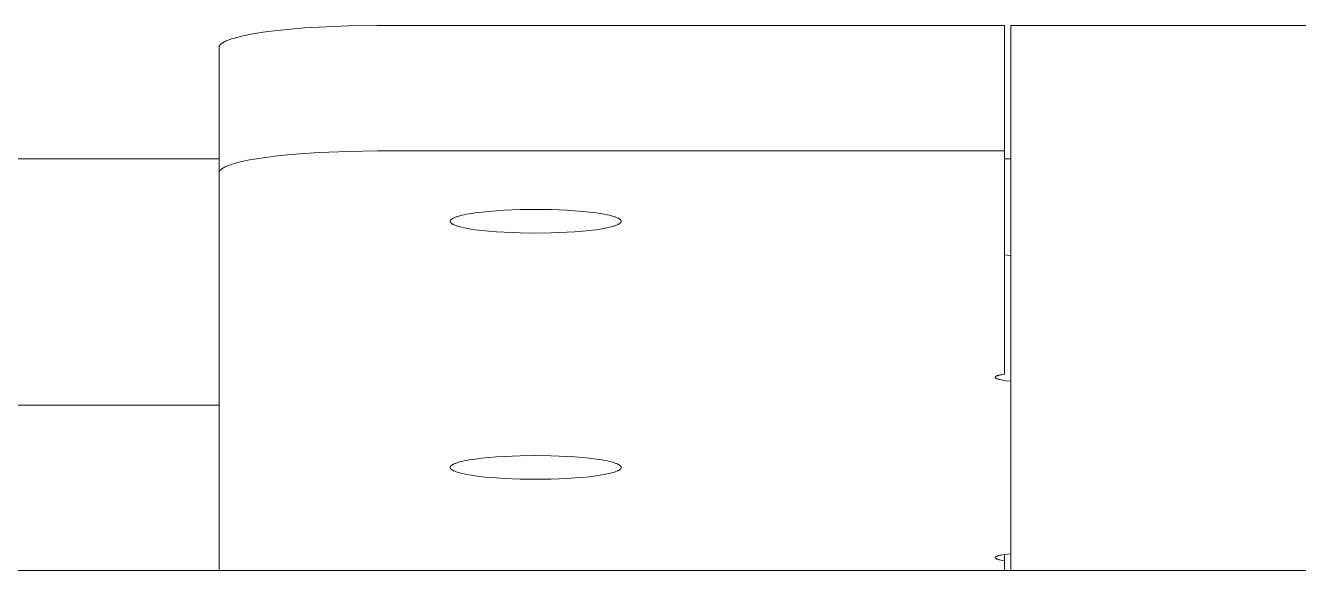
# Model space of a CAD drawing. Header units: millimetres. Extents: x -80 to 4518, y -398 to 2524.
# Drawn here: x 568.25 to 608.45, y 2426.79 to 2444 of the extents above; entities that cross this region are included whole.
import ezdxf

# ---------------------------------------------------------------- set-up
doc = ezdxf.new("R2010")
doc.units = ezdxf.units.MM
doc.layers.add('ZANO_R', color=7, linetype='Continuous', lineweight=0)

msp = doc.modelspace()

# ---------------------------------------------------------------- linework, layer by layer
at = {"layer": 'ZANO_R'}
for p, q in [((576.21, 2443.843), (575.825, 2443.795)), ((576.625, 2443.885), (576.21, 2443.843)), ((577.065, 2443.921), (576.625, 2443.885)), ((577.521, 2443.949), (577.065, 2443.921)), ((578.451, 2443.986), (577.521, 2443.949)), ((579.361, 2443.998), (578.451, 2443.986)), ((599.161, 2443.998), (579.361, 2443.998)), ((599.161, 2443.998), (599.161, 2440.037)), ((599.361, 2443.998), (599.361, 2431.124)), ((599.361, 2443.998), (609.361, 2443.998)), ((574.444, 2443.431), (574.434, 2443.423)), ((574.456, 2443.439), (574.444, 2443.431)), ((574.467, 2443.447), (574.456, 2443.439)), ((574.48, 2443.455), (574.467, 2443.447)), ((574.493, 2443.463), (574.48, 2443.455)), ((574.507, 2443.471), (574.493, 2443.463)), ((574.522, 2443.479), (574.507, 2443.471)), ((574.538, 2443.487), (574.522, 2443.479)), ((574.554, 2443.495), (574.538, 2443.487)), ((574.589, 2443.511), (574.554, 2443.495)), ((574.627, 2443.528), (574.589, 2443.511)), ((574.668, 2443.544), (574.627, 2443.528)), ((574.712, 2443.56), (574.668, 2443.544)), ((574.759, 2443.576), (574.712, 2443.56)), ((574.81, 2443.592), (574.759, 2443.576)), ((574.92, 2443.623), (574.81, 2443.592)), ((575.042, 2443.654), (574.92, 2443.623)), ((575.176, 2443.684), (575.042, 2443.654)), ((575.322, 2443.713), (575.176, 2443.684)), ((575.479, 2443.742), (575.322, 2443.713)), ((575.825, 2443.795), (575.479, 2443.742)), ((574.362, 2443.316), (574.361, 2443.312)), ((574.361, 2443.312), (574.361, 2443.308)), ((574.361, 2443.308), (574.361, 2443.304)), ((574.361, 2443.304), (574.361, 2439.358)), ((574.363, 2443.324), (574.362, 2443.32)), ((574.362, 2443.32), (574.362, 2443.316)), ((574.364, 2443.327), (574.363, 2443.324)), ((574.365, 2443.331), (574.364, 2443.327)), ((574.366, 2443.335), (574.365, 2443.331)), ((574.367, 2443.339), (574.366, 2443.335)), ((574.369, 2443.343), (574.367, 2443.339)), ((574.37, 2443.347), (574.369, 2443.343)), ((574.372, 2443.351), (574.37, 2443.347)), ((574.374, 2443.355), (574.372, 2443.351)), ((574.376, 2443.359), (574.374, 2443.355)), ((574.379, 2443.363), (574.376, 2443.359)), ((574.381, 2443.367), (574.379, 2443.363)), ((574.384, 2443.371), (574.381, 2443.367)), ((574.387, 2443.375), (574.384, 2443.371)), ((574.39, 2443.379), (574.387, 2443.375)), ((574.393, 2443.383), (574.39, 2443.379)), ((574.396, 2443.387), (574.393, 2443.383)), ((574.4, 2443.39), (574.396, 2443.387)), ((574.403, 2443.394), (574.4, 2443.39)), ((574.407, 2443.398), (574.403, 2443.394)), ((574.411, 2443.402), (574.407, 2443.398)), ((574.415, 2443.406), (574.411, 2443.402)), ((574.42, 2443.41), (574.415, 2443.406)), ((574.424, 2443.414), (574.42, 2443.41)), ((574.429, 2443.419), (574.424, 2443.414)), ((574.434, 2443.423), (574.429, 2443.419)), ((575.825, 2439.834), (575.479, 2439.78)), ((576.21, 2439.882), (575.825, 2439.834)), ((576.625, 2439.924), (576.21, 2439.882)), ((577.065, 2439.959), (576.625, 2439.924)), ((577.521, 2439.988), (577.065, 2439.959)), ((578.451, 2440.025), (577.521, 2439.988)), ((579.361, 2440.037), (578.451, 2440.025)), ((599.161, 2440.037), (579.361, 2440.037)), ((599.161, 2432.991), (599.161, 2440.037)), ((574.361, 2439.788), (360.452, 2439.788)), ((574.384, 2439.409), (574.381, 2439.405)), ((574.387, 2439.413), (574.384, 2439.409)), ((574.39, 2439.417), (574.387, 2439.413)), ((574.393, 2439.421), (574.39, 2439.417)), ((574.396, 2439.425), (574.393, 2439.421)), ((574.4, 2439.429), (574.396, 2439.425)), ((574.403, 2439.433), (574.4, 2439.429)), ((574.407, 2439.437), (574.403, 2439.433)), ((574.411, 2439.441), (574.407, 2439.437)), ((574.415, 2439.445), (574.411, 2439.441)), ((574.42, 2439.449), (574.415, 2439.445)), ((574.424, 2439.453), (574.42, 2439.449)), ((574.429, 2439.457), (574.424, 2439.453)), ((574.434, 2439.461), (574.429, 2439.457)), ((574.444, 2439.469), (574.434, 2439.461)), ((574.456, 2439.477), (574.444, 2439.469)), ((574.467, 2439.485), (574.456, 2439.477)), ((574.48, 2439.493), (574.467, 2439.485)), ((574.493, 2439.502), (574.48, 2439.493)), ((574.507, 2439.51), (574.493, 2439.502)), ((574.522, 2439.518), (574.507, 2439.51)), ((574.538, 2439.526), (574.522, 2439.518)), ((574.554, 2439.534), (574.538, 2439.526)), ((574.589, 2439.55), (574.554, 2439.534)), ((574.627, 2439.566), (574.589, 2439.55)), ((574.668, 2439.582), (574.627, 2439.566)), ((574.712, 2439.598), (574.668, 2439.582)), ((574.759, 2439.614), (574.712, 2439.598)), ((574.81, 2439.63), (574.759, 2439.614)), ((574.92, 2439.662), (574.81, 2439.63)), ((575.042, 2439.692), (574.92, 2439.662)), ((575.176, 2439.723), (575.042, 2439.692)), ((575.322, 2439.752), (575.176, 2439.723)), ((575.479, 2439.78), (575.322, 2439.752)), ((599.361, 2439.788), (599.161, 2439.788)), ((574.362, 2439.355), (574.361, 2439.351)), ((574.361, 2439.351), (574.361, 2439.347)), ((574.361, 2439.347), (574.361, 2439.343)), ((574.361, 2439.343), (574.361, 2426.795)), ((574.363, 2439.362), (574.362, 2439.358)), ((574.362, 2439.358), (574.362, 2439.355)), ((574.364, 2439.366), (574.363, 2439.362)), ((574.365, 2439.37), (574.364, 2439.366)), ((574.366, 2439.374), (574.365, 2439.37)), ((574.367, 2439.378), (574.366, 2439.374)), ((574.369, 2439.382), (574.367, 2439.378)), ((574.37, 2439.386), (574.369, 2439.382)), ((574.372, 2439.39), (574.37, 2439.386)), ((574.374, 2439.394), (574.372, 2439.39)), ((574.376, 2439.397), (574.374, 2439.394)), ((574.379, 2439.401), (574.376, 2439.397)), ((574.381, 2439.405), (574.379, 2439.401)), ((581.661, 2437.823), (581.662, 2437.825)), ((581.661, 2437.821), (581.661, 2437.823)), ((581.661, 2437.819), (581.661, 2437.821)), ((581.661, 2437.817), (581.661, 2437.819)), ((581.661, 2437.815), (581.661, 2437.817)), ((581.661, 2437.813), (581.661, 2437.815)), ((581.661, 2437.811), (581.661, 2437.813)), ((581.662, 2437.809), (581.661, 2437.811)), ((581.662, 2437.827), (581.663, 2437.829)), ((581.662, 2437.825), (581.662, 2437.827)), ((581.662, 2437.807), (581.662, 2437.809)), ((581.663, 2437.804), (581.662, 2437.807)), ((581.663, 2437.832), (581.664, 2437.834)), ((581.663, 2437.829), (581.663, 2437.832)), ((581.663, 2437.802), (581.663, 2437.804)), ((581.664, 2437.8), (581.663, 2437.802)), ((581.664, 2437.836), (581.665, 2437.838)), ((581.664, 2437.834), (581.664, 2437.836)), ((581.664, 2437.798), (581.664, 2437.8)), ((581.665, 2437.838), (581.666, 2437.84)), ((581.666, 2437.84), (581.667, 2437.842)), ((581.667, 2437.842), (581.668, 2437.844)), ((581.668, 2437.844), (581.669, 2437.846)), ((581.669, 2437.846), (581.671, 2437.848)), ((581.671, 2437.848), (581.672, 2437.851)), ((581.672, 2437.851), (581.673, 2437.853)), ((581.673, 2437.853), (581.675, 2437.855)), ((581.675, 2437.855), (581.676, 2437.857)), ((581.676, 2437.857), (581.678, 2437.859)), ((581.678, 2437.859), (581.68, 2437.861)), ((581.68, 2437.861), (581.682, 2437.863)), ((581.682, 2437.863), (581.684, 2437.866)), ((581.684, 2437.866), (581.686, 2437.868)), ((581.686, 2437.868), (581.688, 2437.87)), ((581.688, 2437.87), (581.69, 2437.872)), ((581.69, 2437.872), (581.693, 2437.874)), ((581.693, 2437.874), (581.695, 2437.876)), ((581.695, 2437.876), (581.698, 2437.879)), ((581.698, 2437.879), (581.7, 2437.881)), ((581.7, 2437.881), (581.706, 2437.885)), ((581.706, 2437.885), (581.712, 2437.889)), ((581.712, 2437.889), (581.718, 2437.894)), ((581.718, 2437.894), (581.725, 2437.898)), ((581.725, 2437.898), (581.732, 2437.903)), ((581.732, 2437.903), (581.74, 2437.907)), ((581.74, 2437.907), (581.748, 2437.911)), ((581.748, 2437.911), (581.756, 2437.916)), ((581.756, 2437.916), (581.765, 2437.92)), ((581.765, 2437.92), (581.784, 2437.929)), ((581.784, 2437.929), (581.805, 2437.937)), ((581.805, 2437.937), (581.827, 2437.946)), ((581.827, 2437.946), (581.851, 2437.955)), ((581.851, 2437.955), (581.876, 2437.963)), ((581.876, 2437.963), (581.903, 2437.972)), ((581.903, 2437.972), (581.963, 2437.989)), ((581.963, 2437.989), (582.029, 2438.006)), ((582.029, 2438.006), (582.101, 2438.022)), ((582.101, 2438.022), (582.18, 2438.038)), ((582.18, 2438.038), (582.265, 2438.053)), ((582.265, 2438.053), (582.452, 2438.082)), ((582.452, 2438.082), (582.659, 2438.108)), ((582.659, 2438.108), (582.884, 2438.13)), ((582.884, 2438.13), (583.121, 2438.15)), ((583.121, 2438.15), (583.367, 2438.165)), ((583.367, 2438.165), (583.87, 2438.185)), ((583.87, 2438.185), (584.361, 2438.192)), ((584.361, 2438.192), (584.852, 2438.185)), ((584.852, 2438.185), (585.355, 2438.165)), ((585.355, 2438.165), (585.601, 2438.15)), ((585.601, 2438.15), (585.838, 2438.13)), ((585.838, 2438.13), (586.063, 2438.108)), ((586.063, 2438.108), (586.27, 2438.082)), ((586.27, 2438.082), (586.457, 2438.053)), ((586.457, 2438.053), (586.542, 2438.038)), ((586.542, 2438.038), (586.621, 2438.022)), ((586.621, 2438.022), (586.693, 2438.006)), ((586.693, 2438.006), (586.759, 2437.989)), ((586.759, 2437.989), (586.819, 2437.972)), ((586.819, 2437.972), (586.846, 2437.963)), ((586.846, 2437.963), (586.871, 2437.955)), ((586.871, 2437.955), (586.895, 2437.946)), ((586.895, 2437.946), (586.917, 2437.937)), ((586.917, 2437.937), (586.938, 2437.929)), ((586.938, 2437.929), (586.957, 2437.92)), ((586.957, 2437.92), (586.966, 2437.916)), ((586.966, 2437.916), (586.974, 2437.911)), ((586.974, 2437.911), (586.982, 2437.907)), ((586.982, 2437.907), (586.99, 2437.903)), ((586.99, 2437.903), (586.997, 2437.898)), ((586.997, 2437.898), (587.004, 2437.894)), ((587.004, 2437.894), (587.01, 2437.889)), ((587.01, 2437.889), (587.016, 2437.885)), ((587.016, 2437.885), (587.022, 2437.881)), ((587.022, 2437.881), (587.024, 2437.879)), ((587.024, 2437.879), (587.027, 2437.876)), ((587.027, 2437.876), (587.029, 2437.874)), ((587.029, 2437.874), (587.032, 2437.872)), ((587.032, 2437.872), (587.034, 2437.87)), ((587.034, 2437.87), (587.036, 2437.868)), ((587.036, 2437.868), (587.038, 2437.866)), ((587.038, 2437.866), (587.04, 2437.863)), ((587.04, 2437.863), (587.042, 2437.861)), ((587.042, 2437.861), (587.044, 2437.859)), ((587.044, 2437.859), (587.046, 2437.857)), ((587.046, 2437.857), (587.047, 2437.855)), ((587.047, 2437.855), (587.049, 2437.853)), ((587.049, 2437.853), (587.05, 2437.851)), ((587.05, 2437.851), (587.051, 2437.848)), ((587.051, 2437.848), (587.053, 2437.846)), ((587.053, 2437.846), (587.054, 2437.844)), ((587.054, 2437.844), (587.055, 2437.842)), ((587.055, 2437.842), (587.056, 2437.84)), ((587.056, 2437.84), (587.057, 2437.838)), ((587.057, 2437.838), (587.058, 2437.836)), ((587.058, 2437.836), (587.058, 2437.834)), ((587.058, 2437.834), (587.059, 2437.832)), ((587.059, 2437.802), (587.058, 2437.8)), ((587.058, 2437.8), (587.058, 2437.798)), ((587.059, 2437.832), (587.059, 2437.829)), ((587.059, 2437.829), (587.06, 2437.827)), ((587.06, 2437.807), (587.059, 2437.804)), ((587.059, 2437.804), (587.059, 2437.802)), ((587.06, 2437.827), (587.06, 2437.825)), ((587.06, 2437.825), (587.061, 2437.823)), ((587.061, 2437.811), (587.06, 2437.809)), ((587.06, 2437.809), (587.06, 2437.807)), ((587.061, 2437.823), (587.061, 2437.821)), ((587.061, 2437.821), (587.061, 2437.819)), ((587.061, 2437.819), (587.061, 2437.817)), ((587.061, 2437.817), (587.061, 2437.815)), ((587.061, 2437.815), (587.061, 2437.813)), ((587.061, 2437.813), (587.061, 2437.811)), ((581.665, 2437.796), (581.664, 2437.798)), ((581.666, 2437.794), (581.665, 2437.796)), ((581.667, 2437.792), (581.666, 2437.794)), ((581.668, 2437.79), (581.667, 2437.792)), ((581.669, 2437.788), (581.668, 2437.79)), ((581.671, 2437.785), (581.669, 2437.788)), ((581.672, 2437.783), (581.671, 2437.785)), ((581.673, 2437.781), (581.672, 2437.783)), ((581.675, 2437.779), (581.673, 2437.781)), ((581.676, 2437.777), (581.675, 2437.779)), ((581.678, 2437.775), (581.676, 2437.777)), ((581.68, 2437.773), (581.678, 2437.775)), ((581.682, 2437.77), (581.68, 2437.773)), ((581.684, 2437.768), (581.682, 2437.77)), ((581.686, 2437.766), (581.684, 2437.768)), ((581.688, 2437.764), (581.686, 2437.766)), ((581.69, 2437.762), (581.688, 2437.764)), ((581.693, 2437.76), (581.69, 2437.762)), ((581.695, 2437.757), (581.693, 2437.76)), ((581.698, 2437.755), (581.695, 2437.757)), ((581.7, 2437.753), (581.698, 2437.755)), ((581.706, 2437.749), (581.7, 2437.753)), ((581.712, 2437.744), (581.706, 2437.749)), ((581.718, 2437.74), (581.712, 2437.744)), ((581.725, 2437.736), (581.718, 2437.74)), ((581.732, 2437.731), (581.725, 2437.736)), ((581.74, 2437.727), (581.732, 2437.731)), ((581.748, 2437.723), (581.74, 2437.727)), ((581.756, 2437.718), (581.748, 2437.723)), ((581.765, 2437.714), (581.756, 2437.718)), ((581.784, 2437.705), (581.765, 2437.714)), ((581.805, 2437.696), (581.784, 2437.705)), ((581.827, 2437.688), (581.805, 2437.696)), ((581.851, 2437.679), (581.827, 2437.688)), ((581.876, 2437.67), (581.851, 2437.679)), ((581.903, 2437.662), (581.876, 2437.67)), ((581.963, 2437.645), (581.903, 2437.662)), ((582.029, 2437.628), (581.963, 2437.645)), ((582.101, 2437.612), (582.029, 2437.628)), ((582.18, 2437.596), (582.101, 2437.612)), ((582.265, 2437.581), (582.18, 2437.596)), ((582.452, 2437.552), (582.265, 2437.581)), ((582.659, 2437.526), (582.452, 2437.552)), ((582.884, 2437.503), (582.659, 2437.526)), ((583.121, 2437.484), (582.884, 2437.503)), ((583.367, 2437.469), (583.121, 2437.484)), ((583.87, 2437.449), (583.367, 2437.469)), ((584.361, 2437.442), (583.87, 2437.449)), ((584.852, 2437.449), (584.361, 2437.442)), ((585.355, 2437.469), (584.852, 2437.449)), ((585.601, 2437.484), (585.355, 2437.469)), ((585.838, 2437.503), (585.601, 2437.484)), ((586.063, 2437.526), (585.838, 2437.503)), ((586.27, 2437.552), (586.063, 2437.526)), ((586.457, 2437.581), (586.27, 2437.552)), ((586.542, 2437.596), (586.457, 2437.581)), ((586.621, 2437.612), (586.542, 2437.596)), ((586.693, 2437.628), (586.621, 2437.612)), ((586.759, 2437.645), (586.693, 2437.628)), ((586.819, 2437.662), (586.759, 2437.645)), ((586.846, 2437.67), (586.819, 2437.662)), ((586.871, 2437.679), (586.846, 2437.67)), ((586.895, 2437.688), (586.871, 2437.679)), ((586.917, 2437.696), (586.895, 2437.688)), ((586.938, 2437.705), (586.917, 2437.696)), ((586.957, 2437.714), (586.938, 2437.705)), ((586.966, 2437.718), (586.957, 2437.714)), ((586.974, 2437.723), (586.966, 2437.718)), ((586.982, 2437.727), (586.974, 2437.723)), ((586.99, 2437.731), (586.982, 2437.727)), ((586.997, 2437.736), (586.99, 2437.731)), ((587.004, 2437.74), (586.997, 2437.736)), ((587.01, 2437.744), (587.004, 2437.74)), ((587.016, 2437.749), (587.01, 2437.744)), ((587.022, 2437.753), (587.016, 2437.749)), ((587.024, 2437.755), (587.022, 2437.753)), ((587.027, 2437.757), (587.024, 2437.755)), ((587.029, 2437.76), (587.027, 2437.757)), ((587.032, 2437.762), (587.029, 2437.76)), ((587.034, 2437.764), (587.032, 2437.762)), ((587.036, 2437.766), (587.034, 2437.764)), ((587.038, 2437.768), (587.036, 2437.766)), ((587.04, 2437.77), (587.038, 2437.768)), ((587.042, 2437.773), (587.04, 2437.77)), ((587.044, 2437.775), (587.042, 2437.773)), ((587.046, 2437.777), (587.044, 2437.775)), ((587.047, 2437.779), (587.046, 2437.777)), ((587.049, 2437.781), (587.047, 2437.779)), ((587.05, 2437.783), (587.049, 2437.781)), ((587.051, 2437.785), (587.05, 2437.783)), ((587.053, 2437.788), (587.051, 2437.785)), ((587.054, 2437.79), (587.053, 2437.788)), ((587.055, 2437.792), (587.054, 2437.79)), ((587.056, 2437.794), (587.055, 2437.792)), ((587.057, 2437.796), (587.056, 2437.794)), ((587.058, 2437.798), (587.057, 2437.796)), ((599.161, 2436.756), (599.261, 2436.744)), ((599.261, 2436.744), (599.361, 2436.735)), ((599.027, 2432.968), (599.068, 2432.976)), ((599.068, 2432.976), (599.113, 2432.984)), ((599.113, 2432.984), (599.161, 2432.991)), ((598.868, 2432.896), (598.869, 2432.897)), ((598.868, 2432.895), (598.868, 2432.896)), ((598.868, 2432.896), (598.868, 2432.896)), ((598.868, 2432.894), (598.868, 2432.895)), ((598.868, 2432.893), (598.868, 2432.894)), ((598.868, 2432.894), (598.868, 2432.894)), ((598.868, 2432.892), (598.868, 2432.893)), ((598.868, 2432.893), (598.868, 2432.893)), ((598.868, 2432.891), (598.868, 2432.892)), ((598.868, 2432.89), (598.868, 2432.891)), ((598.868, 2432.891), (598.868, 2432.891)), ((598.868, 2432.889), (598.868, 2432.89)), ((598.869, 2432.889), (598.868, 2432.889)), ((598.869, 2432.899), (598.869, 2432.9)), ((598.869, 2432.9), (598.87, 2432.9)), ((598.869, 2432.898), (598.869, 2432.899)), ((598.869, 2432.897), (598.869, 2432.898)), ((598.869, 2432.898), (598.869, 2432.898)), ((598.869, 2432.888), (598.869, 2432.889)), ((598.869, 2432.887), (598.869, 2432.888)), ((598.869, 2432.886), (598.869, 2432.887)), ((598.869, 2432.887), (598.869, 2432.887)), ((598.87, 2432.885), (598.869, 2432.886)), ((598.87, 2432.902), (598.871, 2432.903)), ((598.87, 2432.901), (598.87, 2432.902)), ((598.87, 2432.902), (598.87, 2432.902)), ((598.87, 2432.9), (598.87, 2432.901)), ((598.87, 2432.884), (598.87, 2432.885)), ((598.87, 2432.885), (598.87, 2432.885)), ((598.87, 2432.883), (598.87, 2432.884)), ((598.871, 2432.883), (598.87, 2432.883)), ((598.871, 2432.903), (598.871, 2432.904)), ((598.871, 2432.904), (598.872, 2432.904)), ((598.871, 2432.882), (598.871, 2432.883)), ((598.872, 2432.881), (598.871, 2432.882)), ((598.871, 2432.882), (598.871, 2432.882)), ((598.872, 2432.905), (598.872, 2432.906)), ((598.872, 2432.906), (598.873, 2432.906)), ((598.872, 2432.904), (598.872, 2432.905)), ((598.872, 2432.88), (598.872, 2432.881)), ((598.873, 2432.88), (598.872, 2432.88)), ((598.873, 2432.907), (598.874, 2432.908)), ((598.873, 2432.906), (598.873, 2432.907)), ((598.873, 2432.879), (598.873, 2432.88)), ((598.874, 2432.878), (598.873, 2432.879)), ((598.874, 2432.908), (598.875, 2432.909)), ((598.874, 2432.908), (598.874, 2432.908)), ((598.875, 2432.877), (598.874, 2432.878)), ((598.874, 2432.878), (598.874, 2432.878)), ((598.875, 2432.909), (598.875, 2432.91)), ((598.875, 2432.91), (598.876, 2432.91)), ((598.875, 2432.876), (598.875, 2432.877)), ((598.876, 2432.876), (598.875, 2432.876)), ((598.876, 2432.91), (598.877, 2432.911)), ((598.876, 2432.875), (598.876, 2432.876)), ((598.877, 2432.875), (598.876, 2432.875)), ((598.877, 2432.911), (598.878, 2432.912)), ((598.877, 2432.911), (598.877, 2432.911)), ((598.878, 2432.873), (598.877, 2432.875)), ((598.878, 2432.912), (598.879, 2432.913)), ((598.879, 2432.872), (598.878, 2432.873)), ((598.879, 2432.913), (598.881, 2432.915)), ((598.881, 2432.871), (598.879, 2432.872)), ((598.881, 2432.915), (598.882, 2432.916)), ((598.882, 2432.869), (598.881, 2432.871)), ((598.882, 2432.916), (598.884, 2432.917)), ((598.884, 2432.868), (598.882, 2432.869)), ((598.884, 2432.917), (598.886, 2432.919)), ((598.886, 2432.867), (598.884, 2432.868)), ((598.886, 2432.919), (598.887, 2432.92)), ((598.887, 2432.866), (598.886, 2432.867)), ((598.887, 2432.92), (598.889, 2432.921)), ((598.889, 2432.864), (598.887, 2432.866)), ((598.889, 2432.921), (598.891, 2432.922)), ((598.891, 2432.863), (598.889, 2432.864)), ((598.891, 2432.922), (598.893, 2432.924)), ((598.893, 2432.862), (598.891, 2432.863)), ((598.893, 2432.924), (598.895, 2432.925)), ((598.895, 2432.861), (598.893, 2432.862)), ((598.895, 2432.925), (598.9, 2432.928)), ((598.899, 2432.858), (598.895, 2432.861)), ((598.904, 2432.856), (598.899, 2432.858)), ((598.9, 2432.928), (598.905, 2432.93)), ((598.909, 2432.854), (598.904, 2432.856)), ((598.905, 2432.93), (598.91, 2432.933)), ((598.914, 2432.851), (598.909, 2432.854)), ((598.91, 2432.933), (598.916, 2432.935)), ((598.92, 2432.849), (598.914, 2432.851)), ((598.916, 2432.935), (598.922, 2432.938)), ((598.925, 2432.847), (598.92, 2432.849)), ((598.922, 2432.938), (598.928, 2432.94)), ((598.931, 2432.844), (598.925, 2432.847)), ((598.928, 2432.94), (598.935, 2432.943)), ((598.944, 2432.84), (598.931, 2432.844)), ((598.935, 2432.943), (598.941, 2432.945)), ((598.941, 2432.945), (598.956, 2432.95)), ((598.96, 2432.835), (598.944, 2432.84)), ((598.956, 2432.95), (598.972, 2432.954)), ((598.976, 2432.83), (598.96, 2432.835)), ((598.972, 2432.954), (598.989, 2432.959)), ((598.995, 2432.825), (598.976, 2432.83)), ((598.989, 2432.959), (599.008, 2432.963)), ((599.015, 2432.821), (598.995, 2432.825)), ((599.008, 2432.963), (599.027, 2432.968)), ((599.059, 2432.811), (599.015, 2432.821)), ((599.109, 2432.803), (599.059, 2432.811)), ((599.165, 2432.794), (599.109, 2432.803)), ((599.226, 2432.787), (599.165, 2432.794)), ((599.361, 2432.773), (599.226, 2432.787)), ((574.361, 2432.018), (360.452, 2432.018)), ((599.361, 2431.124), (599.361, 2427.737)), ((581.784, 2430.16), (581.805, 2430.168)), ((581.805, 2430.168), (581.827, 2430.177)), ((581.827, 2430.177), (581.851, 2430.186)), ((581.851, 2430.186), (581.876, 2430.194)), ((581.876, 2430.194), (581.903, 2430.203)), ((581.903, 2430.203), (581.963, 2430.22)), ((581.963, 2430.22), (582.029, 2430.236)), ((582.029, 2430.236), (582.101, 2430.253)), ((582.101, 2430.253), (582.18, 2430.269)), ((582.18, 2430.269), (582.265, 2430.284)), ((582.265, 2430.284), (582.452, 2430.313)), ((582.452, 2430.313), (582.659, 2430.339)), ((582.659, 2430.339), (582.884, 2430.361)), ((582.884, 2430.361), (583.121, 2430.381)), ((583.121, 2430.381), (583.367, 2430.396)), ((583.367, 2430.396), (583.87, 2430.416)), ((583.87, 2430.416), (584.361, 2430.422)), ((584.361, 2430.422), (584.852, 2430.416)), ((584.852, 2430.416), (585.355, 2430.396)), ((585.355, 2430.396), (585.601, 2430.381)), ((585.601, 2430.381), (585.838, 2430.361)), ((585.838, 2430.361), (586.063, 2430.339)), ((586.063, 2430.339), (586.27, 2430.313)), ((586.27, 2430.313), (586.457, 2430.284)), ((586.457, 2430.284), (586.542, 2430.269)), ((586.542, 2430.269), (586.621, 2430.253)), ((586.621, 2430.253), (586.693, 2430.236)), ((586.693, 2430.236), (586.759, 2430.22)), ((586.759, 2430.22), (586.819, 2430.203)), ((586.819, 2430.203), (586.846, 2430.194)), ((586.846, 2430.194), (586.871, 2430.186)), ((586.871, 2430.186), (586.895, 2430.177)), ((586.895, 2430.177), (586.917, 2430.168)), ((586.917, 2430.168), (586.938, 2430.16)), ((581.661, 2430.054), (581.662, 2430.056)), ((581.661, 2430.052), (581.661, 2430.054)), ((581.661, 2430.05), (581.661, 2430.052)), ((581.661, 2430.048), (581.661, 2430.05)), ((581.661, 2430.046), (581.661, 2430.048)), ((581.661, 2430.044), (581.661, 2430.046)), ((581.661, 2430.042), (581.661, 2430.044)), ((581.662, 2430.039), (581.661, 2430.042)), ((581.662, 2430.058), (581.663, 2430.06)), ((581.662, 2430.056), (581.662, 2430.058)), ((581.662, 2430.037), (581.662, 2430.039)), ((581.663, 2430.035), (581.662, 2430.037)), ((581.663, 2430.062), (581.664, 2430.064)), ((581.663, 2430.06), (581.663, 2430.062)), ((581.663, 2430.033), (581.663, 2430.035)), ((581.664, 2430.031), (581.663, 2430.033)), ((581.664, 2430.067), (581.665, 2430.069)), ((581.664, 2430.064), (581.664, 2430.067)), ((581.664, 2430.029), (581.664, 2430.031)), ((581.665, 2430.027), (581.664, 2430.029)), ((581.665, 2430.069), (581.666, 2430.071)), ((581.666, 2430.025), (581.665, 2430.027)), ((581.666, 2430.071), (581.667, 2430.073)), ((581.667, 2430.023), (581.666, 2430.025)), ((581.667, 2430.073), (581.668, 2430.075)), ((581.668, 2430.021), (581.667, 2430.023)), ((581.668, 2430.075), (581.669, 2430.077)), ((581.669, 2430.018), (581.668, 2430.021)), ((581.669, 2430.077), (581.671, 2430.079)), ((581.671, 2430.016), (581.669, 2430.018)), ((581.671, 2430.079), (581.672, 2430.081)), ((581.672, 2430.014), (581.671, 2430.016)), ((581.672, 2430.081), (581.673, 2430.084)), ((581.673, 2430.012), (581.672, 2430.014)), ((581.673, 2430.084), (581.675, 2430.086)), ((581.675, 2430.01), (581.673, 2430.012)), ((581.675, 2430.086), (581.676, 2430.088)), ((581.676, 2430.008), (581.675, 2430.01)), ((581.676, 2430.088), (581.678, 2430.09)), ((581.678, 2430.006), (581.676, 2430.008)), ((581.678, 2430.09), (581.68, 2430.092)), ((581.68, 2430.003), (581.678, 2430.006)), ((581.68, 2430.092), (581.682, 2430.094)), ((581.682, 2430.001), (581.68, 2430.003)), ((581.682, 2430.094), (581.684, 2430.096)), ((581.684, 2429.999), (581.682, 2430.001)), ((581.684, 2430.096), (581.686, 2430.099)), ((581.686, 2429.997), (581.684, 2429.999)), ((581.686, 2430.099), (581.688, 2430.101)), ((581.688, 2429.995), (581.686, 2429.997)), ((581.688, 2430.101), (581.69, 2430.103)), ((581.69, 2429.993), (581.688, 2429.995)), ((581.69, 2430.103), (581.693, 2430.105)), ((581.693, 2429.99), (581.69, 2429.993)), ((581.693, 2430.105), (581.695, 2430.107)), ((581.695, 2429.988), (581.693, 2429.99)), ((581.695, 2430.107), (581.698, 2430.109)), ((581.698, 2429.986), (581.695, 2429.988)), ((581.698, 2430.109), (581.7, 2430.112)), ((581.7, 2429.984), (581.698, 2429.986)), ((581.7, 2430.112), (581.706, 2430.116)), ((581.706, 2429.98), (581.7, 2429.984)), ((581.706, 2430.116), (581.712, 2430.12)), ((581.712, 2429.975), (581.706, 2429.98)), ((581.712, 2430.12), (581.718, 2430.125)), ((581.718, 2429.971), (581.712, 2429.975)), ((581.718, 2430.125), (581.725, 2430.129)), ((581.725, 2429.967), (581.718, 2429.971)), ((581.725, 2430.129), (581.732, 2430.133)), ((581.732, 2429.962), (581.725, 2429.967)), ((581.732, 2430.133), (581.74, 2430.138)), ((581.74, 2429.958), (581.732, 2429.962)), ((581.74, 2430.138), (581.748, 2430.142)), ((581.748, 2429.953), (581.74, 2429.958)), ((581.748, 2430.142), (581.756, 2430.146)), ((581.756, 2429.949), (581.748, 2429.953)), ((581.756, 2430.146), (581.765, 2430.151)), ((581.765, 2429.945), (581.756, 2429.949)), ((581.765, 2430.151), (581.784, 2430.16)), ((581.784, 2429.936), (581.765, 2429.945)), ((581.805, 2429.927), (581.784, 2429.936)), ((581.827, 2429.919), (581.805, 2429.927)), ((581.851, 2429.91), (581.827, 2429.919)), ((581.876, 2429.901), (581.851, 2429.91)), ((581.903, 2429.893), (581.876, 2429.901)), ((581.963, 2429.876), (581.903, 2429.893)), ((582.029, 2429.859), (581.963, 2429.876)), ((582.101, 2429.843), (582.029, 2429.859)), ((582.18, 2429.827), (582.101, 2429.843)), ((582.265, 2429.812), (582.18, 2429.827)), ((582.452, 2429.783), (582.265, 2429.812)), ((582.659, 2429.757), (582.452, 2429.783)), ((586.27, 2429.783), (586.063, 2429.757)), ((586.457, 2429.812), (586.27, 2429.783)), ((586.542, 2429.827), (586.457, 2429.812)), ((586.621, 2429.843), (586.542, 2429.827)), ((586.693, 2429.859), (586.621, 2429.843)), ((586.759, 2429.876), (586.693, 2429.859)), ((586.819, 2429.893), (586.759, 2429.876)), ((586.846, 2429.901), (586.819, 2429.893)), ((586.871, 2429.91), (586.846, 2429.901)), ((586.895, 2429.919), (586.871, 2429.91)), ((586.917, 2429.927), (586.895, 2429.919)), ((586.938, 2429.936), (586.917, 2429.927)), ((586.938, 2430.16), (586.957, 2430.151)), ((586.957, 2429.945), (586.938, 2429.936)), ((586.957, 2430.151), (586.966, 2430.146)), ((586.966, 2429.949), (586.957, 2429.945)), ((586.966, 2430.146), (586.974, 2430.142)), ((586.974, 2429.953), (586.966, 2429.949)), ((586.974, 2430.142), (586.982, 2430.138)), ((586.982, 2429.958), (586.974, 2429.953)), ((586.982, 2430.138), (586.99, 2430.133)), ((586.99, 2429.962), (586.982, 2429.958)), ((586.99, 2430.133), (586.997, 2430.129)), ((586.997, 2429.967), (586.99, 2429.962)), ((586.997, 2430.129), (587.004, 2430.125)), ((587.004, 2429.971), (586.997, 2429.967)), ((587.004, 2430.125), (587.01, 2430.12)), ((587.01, 2429.975), (587.004, 2429.971)), ((587.01, 2430.12), (587.016, 2430.116)), ((587.016, 2429.98), (587.01, 2429.975)), ((587.016, 2430.116), (587.022, 2430.112)), ((587.022, 2429.984), (587.016, 2429.98)), ((587.022, 2430.112), (587.024, 2430.109)), ((587.024, 2429.986), (587.022, 2429.984)), ((587.024, 2430.109), (587.027, 2430.107)), ((587.027, 2429.988), (587.024, 2429.986)), ((587.027, 2430.107), (587.029, 2430.105)), ((587.029, 2429.99), (587.027, 2429.988)), ((587.029, 2430.105), (587.032, 2430.103)), ((587.032, 2429.993), (587.029, 2429.99)), ((587.032, 2430.103), (587.034, 2430.101)), ((587.034, 2429.995), (587.032, 2429.993)), ((587.034, 2430.101), (587.036, 2430.099)), ((587.036, 2429.997), (587.034, 2429.995)), ((587.036, 2430.099), (587.038, 2430.096)), ((587.038, 2429.999), (587.036, 2429.997)), ((587.038, 2430.096), (587.04, 2430.094)), ((587.04, 2430.001), (587.038, 2429.999)), ((587.04, 2430.094), (587.042, 2430.092)), ((587.042, 2430.003), (587.04, 2430.001)), ((587.042, 2430.092), (587.044, 2430.09)), ((587.044, 2430.006), (587.042, 2430.003)), ((587.044, 2430.09), (587.046, 2430.088)), ((587.046, 2430.008), (587.044, 2430.006)), ((587.046, 2430.088), (587.047, 2430.086)), ((587.047, 2430.01), (587.046, 2430.008)), ((587.047, 2430.086), (587.049, 2430.084)), ((587.049, 2430.012), (587.047, 2430.01)), ((587.049, 2430.084), (587.05, 2430.081)), ((587.05, 2430.014), (587.049, 2430.012)), ((587.05, 2430.081), (587.051, 2430.079)), ((587.051, 2430.016), (587.05, 2430.014)), ((587.051, 2430.079), (587.053, 2430.077)), ((587.053, 2430.018), (587.051, 2430.016)), ((587.053, 2430.077), (587.054, 2430.075)), ((587.054, 2430.021), (587.053, 2430.018)), ((587.054, 2430.075), (587.055, 2430.073)), ((587.055, 2430.023), (587.054, 2430.021)), ((587.055, 2430.073), (587.056, 2430.071)), ((587.056, 2430.025), (587.055, 2430.023)), ((587.056, 2430.071), (587.057, 2430.069)), ((587.057, 2430.027), (587.056, 2430.025)), ((587.057, 2430.069), (587.058, 2430.067)), ((587.058, 2430.029), (587.057, 2430.027)), ((587.058, 2430.067), (587.058, 2430.064)), ((587.058, 2430.064), (587.059, 2430.062)), ((587.059, 2430.033), (587.058, 2430.031)), ((587.058, 2430.031), (587.058, 2430.029)), ((587.059, 2430.062), (587.059, 2430.06)), ((587.059, 2430.06), (587.06, 2430.058)), ((587.06, 2430.037), (587.059, 2430.035)), ((587.059, 2430.035), (587.059, 2430.033)), ((587.06, 2430.058), (587.06, 2430.056)), ((587.06, 2430.056), (587.061, 2430.054)), ((587.061, 2430.042), (587.06, 2430.039)), ((587.06, 2430.039), (587.06, 2430.037)), ((587.061, 2430.054), (587.061, 2430.052)), ((587.061, 2430.052), (587.061, 2430.05)), ((587.061, 2430.05), (587.061, 2430.048)), ((587.061, 2430.048), (587.061, 2430.046)), ((587.061, 2430.046), (587.061, 2430.044)), ((587.061, 2430.044), (587.061, 2430.042)), ((582.884, 2429.734), (582.659, 2429.757)), ((583.121, 2429.715), (582.884, 2429.734)), ((583.367, 2429.699), (583.121, 2429.715)), ((583.87, 2429.679), (583.367, 2429.699)), ((584.361, 2429.673), (583.87, 2429.679)), ((584.852, 2429.679), (584.361, 2429.673)), ((585.355, 2429.699), (584.852, 2429.679)), ((585.601, 2429.715), (585.355, 2429.699)), ((585.838, 2429.734), (585.601, 2429.715)), ((586.063, 2429.757), (585.838, 2429.734)), ((599.361, 2427.737), (599.361, 2426.795)), ((598.868, 2427.206), (598.869, 2427.207)), ((598.868, 2427.205), (598.868, 2427.206)), ((598.868, 2427.204), (598.868, 2427.205)), ((598.868, 2427.205), (598.868, 2427.205)), ((598.868, 2427.203), (598.868, 2427.204)), ((598.868, 2427.202), (598.868, 2427.203)), ((598.868, 2427.201), (598.868, 2427.202)), ((598.868, 2427.2), (598.868, 2427.201)), ((598.868, 2427.199), (598.868, 2427.2)), ((598.869, 2427.198), (598.868, 2427.199)), ((598.869, 2427.21), (598.87, 2427.211)), ((598.869, 2427.209), (598.869, 2427.21)), ((598.869, 2427.208), (598.869, 2427.209)), ((598.869, 2427.207), (598.869, 2427.208)), ((598.869, 2427.197), (598.869, 2427.198)), ((598.869, 2427.196), (598.869, 2427.197)), ((598.87, 2427.195), (598.869, 2427.196)), ((598.869, 2427.196), (598.869, 2427.196)), ((598.87, 2427.212), (598.871, 2427.213)), ((598.87, 2427.211), (598.87, 2427.212)), ((598.87, 2427.194), (598.87, 2427.195)), ((598.871, 2427.193), (598.87, 2427.194)), ((598.871, 2427.213), (598.872, 2427.214)), ((598.871, 2427.213), (598.871, 2427.213)), ((598.871, 2427.192), (598.871, 2427.193)), ((598.872, 2427.191), (598.871, 2427.192)), ((598.872, 2427.215), (598.873, 2427.216)), ((598.872, 2427.214), (598.872, 2427.215)), ((598.872, 2427.19), (598.872, 2427.191)), ((598.873, 2427.189), (598.872, 2427.19)), ((598.873, 2427.217), (598.874, 2427.218)), ((598.873, 2427.216), (598.873, 2427.217)), ((598.873, 2427.188), (598.873, 2427.189)), ((598.874, 2427.187), (598.873, 2427.188)), ((598.874, 2427.218), (598.875, 2427.219)), ((598.875, 2427.187), (598.874, 2427.187)), ((598.875, 2427.219), (598.876, 2427.22)), ((598.876, 2427.186), (598.875, 2427.187)), ((598.876, 2427.22), (598.876, 2427.221)), ((598.876, 2427.221), (598.877, 2427.221)), ((598.876, 2427.185), (598.876, 2427.186)), ((598.877, 2427.184), (598.876, 2427.185)), ((598.877, 2427.221), (598.878, 2427.222)), ((598.878, 2427.183), (598.877, 2427.184)), ((598.878, 2427.222), (598.879, 2427.223)), ((598.879, 2427.182), (598.878, 2427.183)), ((598.879, 2427.223), (598.88, 2427.224)), ((598.88, 2427.181), (598.879, 2427.182)), ((598.88, 2427.224), (598.881, 2427.225)), ((598.881, 2427.18), (598.88, 2427.181)), ((598.881, 2427.225), (598.882, 2427.226)), ((598.882, 2427.18), (598.881, 2427.18)), ((598.882, 2427.226), (598.883, 2427.227)), ((598.883, 2427.179), (598.882, 2427.18)), ((598.883, 2427.227), (598.884, 2427.228)), ((598.884, 2427.178), (598.883, 2427.179)), ((598.884, 2427.228), (598.887, 2427.229)), ((598.887, 2427.176), (598.884, 2427.178)), ((598.887, 2427.229), (598.889, 2427.231)), ((598.889, 2427.174), (598.887, 2427.176)), ((598.889, 2427.231), (598.892, 2427.233)), ((598.892, 2427.173), (598.889, 2427.174)), ((598.892, 2427.233), (598.895, 2427.235)), ((598.895, 2427.171), (598.892, 2427.173)), ((598.895, 2427.235), (598.898, 2427.236)), ((598.898, 2427.169), (598.895, 2427.171)), ((598.898, 2427.236), (598.901, 2427.238)), ((598.901, 2427.167), (598.898, 2427.169)), ((598.901, 2427.238), (598.904, 2427.24)), ((598.904, 2427.166), (598.901, 2427.167)), ((598.904, 2427.24), (598.908, 2427.241)), ((598.908, 2427.164), (598.904, 2427.166)), ((598.908, 2427.241), (598.915, 2427.245)), ((598.915, 2427.161), (598.908, 2427.164)), ((598.915, 2427.245), (598.923, 2427.248)), ((598.923, 2427.157), (598.915, 2427.161)), ((598.923, 2427.248), (598.932, 2427.251)), ((598.932, 2427.154), (598.923, 2427.157)), ((598.932, 2427.251), (598.941, 2427.255)), ((598.941, 2427.151), (598.932, 2427.154)), ((598.941, 2427.255), (598.95, 2427.258)), ((598.95, 2427.148), (598.941, 2427.151)), ((598.95, 2427.258), (598.96, 2427.261)), ((598.96, 2427.144), (598.95, 2427.148)), ((598.96, 2427.261), (598.971, 2427.264)), ((598.971, 2427.141), (598.96, 2427.144)), ((598.971, 2427.264), (598.994, 2427.27)), ((598.994, 2427.135), (598.971, 2427.141)), ((598.994, 2427.27), (599.018, 2427.276)), ((599.018, 2427.13), (598.994, 2427.135)), ((599.018, 2427.276), (599.044, 2427.281)), ((599.044, 2427.124), (599.018, 2427.13)), ((599.044, 2427.281), (599.1, 2427.292)), ((599.1, 2427.114), (599.044, 2427.124)), ((599.1, 2427.292), (599.161, 2427.301)), ((599.161, 2427.105), (599.1, 2427.114)), ((599.161, 2427.301), (599.261, 2427.313)), ((599.161, 2427.105), (599.161, 2427.301)), ((599.161, 2426.795), (599.161, 2427.105)), ((599.261, 2427.313), (599.361, 2427.322)), ((360.452, 2426.795), (654.361, 2426.795))]:
    msp.add_line(p, q, dxfattribs=at)

doc.saveas('drawing.dxf')
